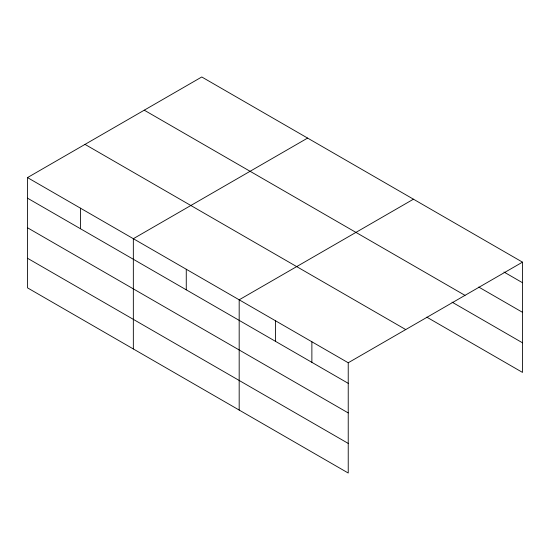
<?xml version="1.0" encoding="UTF-8"?>
<svg xmlns="http://www.w3.org/2000/svg" width="550" height="550" viewBox="0 0 550 550"><rect width="100%" height="100%" fill="white"/><g stroke="black" fill="none" stroke-linecap="round" stroke-linejoin="round"><path stroke-width="0.82" d="M348.232 412.933L348.232 362.766L27.5 177.595L27.5 287.849L348.232 473.021L348.232 412.933L27.5 227.762M426.807 317.157L522.5 372.405L522.5 262.151L201.768 76.979L27.5 177.595M307.608 138.084L133.341 238.7L133.341 348.954M413.449 199.196L239.181 299.805L239.181 410.059M348.232 362.766L522.5 262.151M503.951 272.016L522.5 282.728M478.734 287.052L522.5 312.317M144.258 110.186L464.991 295.357M452.024 302.122L522.5 342.808M85.009 144.389L405.742 329.567M27.5 198.165L348.232 383.336M27.5 258.252L348.232 443.424M311.877 341.777L311.877 362.354M275.529 320.794L275.529 341.364M186.264 269.252L186.264 289.829M80.424 208.147L80.424 228.718"/></g></svg>
